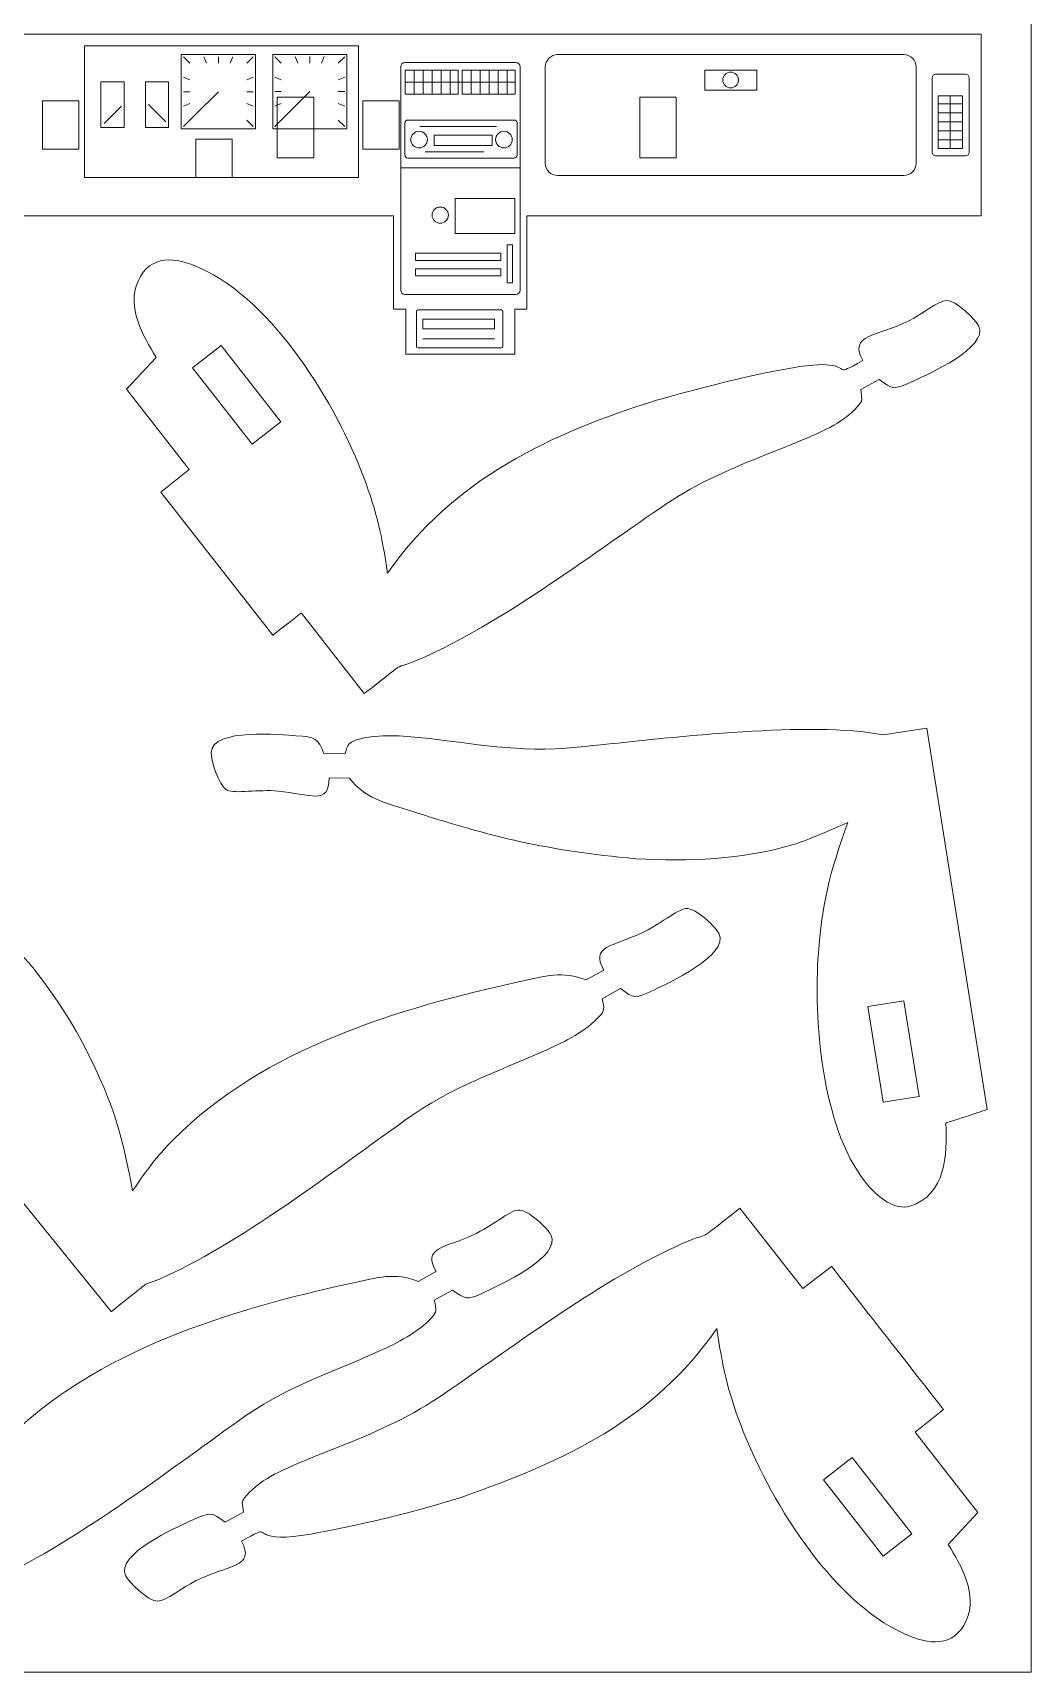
# Model space of a CAD drawing. Header units: centimetres. Extents: x -91 to 54, y -26 to 4.
# Drawn here: x 14.88 to 23.11, y -25.55 to -12.02 of the extents above; entities that cross this region are included whole.
import ezdxf

# ---------------------------------------------------------------- set-up
doc = ezdxf.new("R2010")
doc.units = ezdxf.units.CM
doc.header["$MEASUREMENT"] = 0
doc.layers.add('Camada 1', color=7, linetype='Continuous')

msp = doc.modelspace()

# ---------------------------------------------------------------- linework, layer by layer
at = {"layer": 'Camada 1', "color": 1, "lineweight": 0}
msp.add_lwpolyline([(2.11457, -25.54968), (23.11457, -25.54968), (23.11457, 4.15032), (2.11457, 4.15032), (2.11457, -25.54968)], close=True, dxfattribs=at)
at = {"layer": 'Camada 1', "lineweight": 9}
for points, knots in [([(18.40188, -14.67006), (18.40188, -14.67006), (18.46071, -14.67006), (18.46071, -14.67006), (18.46071, -14.67006), (18.66548, -14.67006), (18.85452, -14.67006), (18.85452, -14.67006), (18.85452, -14.67006), (18.85452, -14.67006), (18.85451, -14.29919), (18.85451, -14.29919), (18.85451, -14.29919), (18.85451, -14.29919), (18.9545, -14.29919), (18.9545, -14.29919), (18.9545, -14.29919), (18.9545, -14.29919), (18.9545, -13.52909), (18.9545, -13.52909), (18.9545, -13.52909), (18.9545, -13.52909), (22.70101, -13.52909), (22.70101, -13.52909), (22.70101, -13.52909), (22.70101, -13.52909), (22.70101, -12.02929), (22.70101, -12.02929), (22.70101, -12.02929), (22.70101, -12.02929), (14.32814, -12.02929), (14.32814, -12.02929), (14.32814, -12.02929), (14.32814, -12.02929), (14.32814, -13.52909), (14.32814, -13.52909), (14.32814, -13.52909), (14.32814, -13.52909), (17.85465, -13.52909), (17.85465, -13.52909), (17.85465, -13.52909), (17.85465, -13.52909), (17.85465, -14.29919), (17.85465, -14.29919), (17.85465, -14.29919), (17.85465, -14.29919), (17.95464, -14.29919), (17.95464, -14.29919), (17.95464, -14.29919), (17.95464, -14.29919), (17.95464, -14.67007), (17.95464, -14.67007), (17.95464, -14.67007), (17.95464, -14.67007), (18.17781, -14.67006), (18.40188, -14.67006)], [0, 0, 0, 0, 0.06666667, 0.06666667, 0.06666667, 0.06666667, 0.13333333, 0.13333333, 0.13333333, 0.13333333, 0.2, 0.2, 0.2, 0.2, 0.26666667, 0.26666667, 0.26666667, 0.26666667, 0.33333333, 0.33333333, 0.33333333, 0.33333333, 0.4, 0.4, 0.4, 0.4, 0.46666667, 0.46666667, 0.46666667, 0.46666667, 0.53333333, 0.53333333, 0.53333333, 0.53333333, 0.6, 0.6, 0.6, 0.6, 0.66666667, 0.66666667, 0.66666667, 0.66666667, 0.73333333, 0.73333333, 0.73333333, 0.73333333, 0.8, 0.8, 0.8, 0.8, 0.86666667, 0.86666667, 0.86666667, 0.86666667, 1, 1, 1, 1]), ([(15.25914, -12.57924), (15.25914, -12.57924), (14.95919, -12.57924), (14.95919, -12.57924), (14.95919, -12.57924), (14.95919, -12.57924), (14.95919, -12.97918), (14.95919, -12.97918), (14.95919, -12.97918), (14.95919, -12.97918), (15.25914, -12.97918), (15.25914, -12.97918), (15.25914, -12.97918), (15.25914, -12.97918), (15.25914, -12.57924), (15.25914, -12.57924)], [0, 0, 0, 0, 0.2, 0.2, 0.2, 0.2, 0.4, 0.4, 0.4, 0.4, 0.6, 0.6, 0.6, 0.6, 1, 1, 1, 1]), ([(17.19554, -13.04894), (17.19554, -13.04894), (17.19554, -12.54901), (17.19554, -12.54901), (17.19554, -12.54901), (17.19554, -12.54901), (16.89558, -12.54901), (16.89558, -12.54901), (16.89558, -12.54901), (16.89558, -12.54901), (16.89558, -13.04894), (16.89558, -13.04894), (16.89558, -13.04894), (16.89558, -13.04894), (17.19554, -13.04894), (17.19554, -13.04894)], [0, 0, 0, 0, 0.2, 0.2, 0.2, 0.2, 0.4, 0.4, 0.4, 0.4, 0.6, 0.6, 0.6, 0.6, 1, 1, 1, 1]), ([(17.59999, -12.57924), (17.59999, -12.57924), (17.59999, -12.97918), (17.59999, -12.97918), (17.59999, -12.97918), (17.59999, -12.97918), (17.89994, -12.97918), (17.89994, -12.97918), (17.89994, -12.97918), (17.89994, -12.97918), (17.89994, -12.57924), (17.89994, -12.57924), (17.89994, -12.57924), (17.89994, -12.57924), (17.59999, -12.57924), (17.59999, -12.57924)], [0, 0, 0, 0, 0.2, 0.2, 0.2, 0.2, 0.4, 0.4, 0.4, 0.4, 0.6, 0.6, 0.6, 0.6, 1, 1, 1, 1]), ([(20.18527, -12.54901), (20.18527, -12.54901), (19.88532, -12.54901), (19.88532, -12.54901), (19.88532, -12.54901), (19.88532, -12.54901), (19.88532, -13.04894), (19.88532, -13.04894), (19.88532, -13.04894), (19.88532, -13.04894), (20.18527, -13.04894), (20.18527, -13.04894), (20.18527, -13.04894), (20.18527, -13.04894), (20.18527, -12.54901), (20.18527, -12.54901)], [0, 0, 0, 0, 0.2, 0.2, 0.2, 0.2, 0.4, 0.4, 0.4, 0.4, 0.6, 0.6, 0.6, 0.6, 1, 1, 1, 1]), ([(16.22294, -13.21174), (16.22294, -13.21174), (16.52291, -13.21174), (16.52291, -13.21174), (16.52291, -13.21174), (16.52291, -13.21174), (16.52291, -12.89438), (16.52291, -12.89438), (16.52291, -12.89438), (16.52291, -12.89438), (16.22294, -12.89438), (16.22294, -12.89438), (16.22294, -12.89438), (16.22294, -12.89438), (16.22294, -13.21174), (16.22294, -13.21174)], [0, 0, 0, 0, 0.2, 0.2, 0.2, 0.2, 0.4, 0.4, 0.4, 0.4, 0.6, 0.6, 0.6, 0.6, 1, 1, 1, 1]), ([(16.98003, -16.89522), (16.98003, -16.89522), (17.02639, -16.859), (17.02639, -16.859), (17.02639, -16.859), (17.06343, -16.83006), (17.09185, -16.80786), (17.09185, -16.80786), (17.09185, -16.80786), (17.09185, -16.80786), (17.09446, -16.80754), (17.09446, -16.80754), (17.09446, -16.80754), (17.09446, -16.80754), (17.6133, -17.47162), (17.6133, -17.47162), (17.6133, -17.47162), (18.04089, -17.13754), (17.78114, -17.32115), (18.15185, -17.15069), (18.15185, -17.15069), (18.78653, -16.85885), (19.53417, -16.29335), (20.10396, -15.90616), (20.10396, -15.90616), (20.60902, -15.56297), (21.30427, -15.3999), (21.57169, -15.20213), (21.57169, -15.20213), (21.6081, -15.1752), (21.71962, -15.08463), (21.71876, -15.0383), (21.71876, -15.0383), (21.71876, -15.0383), (21.70887, -14.96139), (21.70887, -14.96139), (21.70887, -14.96139), (21.70887, -14.96139), (21.86035, -14.87872), (21.86035, -14.87872), (21.86035, -14.87872), (21.97438, -14.9621), (21.97021, -14.97167), (22.15229, -14.8876), (22.15229, -14.8876), (22.26178, -14.83703), (22.76417, -14.61468), (22.68167, -14.43878), (22.68167, -14.43878), (22.66138, -14.39552), (22.49848, -14.22501), (22.41442, -14.22693), (22.41442, -14.22693), (22.35107, -14.22834), (22.21324, -14.34055), (22.10602, -14.39439), (22.10602, -14.39439), (21.83851, -14.52871), (21.60506, -14.50516), (21.72621, -14.72245), (21.72621, -14.72245), (21.46545, -14.8651), (21.64753, -14.76804), (21.40418, -14.75658), (21.40418, -14.75658), (21.1578, -14.74497), (20.26843, -14.97627), (20.02467, -15.05115), (20.02467, -15.05115), (19.15531, -15.31823), (18.33433, -15.71024), (17.80531, -16.47805), (17.80531, -16.47805), (17.75657, -16.16365), (17.72023, -15.98476), (17.60738, -15.68385), (17.60738, -15.68385), (17.38586, -15.09324), (16.87128, -14.23387), (16.25489, -13.95717), (16.25489, -13.95717), (16.05834, -13.86894), (15.84882, -13.84047), (15.7466, -14.06773), (15.7466, -14.06773), (15.64997, -14.28263), (15.78587, -14.51729), (15.89558, -14.69673), (15.89558, -14.69673), (15.89558, -14.69673), (15.65065, -14.95948), (15.65065, -14.95948), (15.65065, -14.95948), (15.65065, -14.95948), (16.16894, -15.62293), (16.16894, -15.62293), (16.16894, -15.62293), (16.16894, -15.62293), (15.9339, -15.80927), (15.9339, -15.80927), (15.9339, -15.80927), (15.9339, -15.80927), (16.85758, -16.99089), (16.85758, -16.99089), (16.85758, -16.99089), (16.85758, -16.99089), (16.91975, -16.94232), (16.98003, -16.89522)], [0, 0, 0, 0, 0.03571429, 0.03571429, 0.03571429, 0.03571429, 0.07142857, 0.07142857, 0.07142857, 0.07142857, 0.10714286, 0.10714286, 0.10714286, 0.10714286, 0.14285714, 0.14285714, 0.14285714, 0.14285714, 0.17857143, 0.17857143, 0.17857143, 0.17857143, 0.21428571, 0.21428571, 0.21428571, 0.21428571, 0.25, 0.25, 0.25, 0.25, 0.28571429, 0.28571429, 0.28571429, 0.28571429, 0.32142857, 0.32142857, 0.32142857, 0.32142857, 0.35714286, 0.35714286, 0.35714286, 0.35714286, 0.39285714, 0.39285714, 0.39285714, 0.39285714, 0.42857143, 0.42857143, 0.42857143, 0.42857143, 0.46428571, 0.46428571, 0.46428571, 0.46428571, 0.5, 0.5, 0.5, 0.5, 0.53571429, 0.53571429, 0.53571429, 0.53571429, 0.57142857, 0.57142857, 0.57142857, 0.57142857, 0.60714286, 0.60714286, 0.60714286, 0.60714286, 0.64285714, 0.64285714, 0.64285714, 0.64285714, 0.67857143, 0.67857143, 0.67857143, 0.67857143, 0.71428571, 0.71428571, 0.71428571, 0.71428571, 0.75, 0.75, 0.75, 0.75, 0.78571429, 0.78571429, 0.78571429, 0.78571429, 0.82142857, 0.82142857, 0.82142857, 0.82142857, 0.85714286, 0.85714286, 0.85714286, 0.85714286, 0.89285714, 0.89285714, 0.89285714, 0.89285714, 0.92857143, 0.92857143, 0.92857143, 0.92857143, 1, 1, 1, 1]), ([(16.92466, -15.22891), (16.92466, -15.22891), (16.43219, -14.59857), (16.43219, -14.59857), (16.43219, -14.59857), (16.43219, -14.59857), (16.19582, -14.78324), (16.19582, -14.78324), (16.19582, -14.78324), (16.19582, -14.78324), (16.68829, -15.41358), (16.68829, -15.41358), (16.68829, -15.41358), (16.68829, -15.41358), (16.92466, -15.22891), (16.92466, -15.22891)], [0, 0, 0, 0, 0.2, 0.2, 0.2, 0.2, 0.4, 0.4, 0.4, 0.4, 0.6, 0.6, 0.6, 0.6, 1, 1, 1, 1]), ([(22.57128, -20.96426), (22.57128, -20.96426), (22.6279, -20.9456), (22.6279, -20.9456), (22.6279, -20.9456), (22.6948, -20.92356), (22.75114, -20.90498), (22.75114, -20.90498), (22.75114, -20.90498), (22.75114, -20.90498), (22.25281, -17.75861), (22.25281, -17.75861), (22.25281, -17.75861), (22.25281, -17.75861), (21.89357, -17.81222), (21.89357, -17.81222), (21.89357, -17.81222), (21.89357, -17.81222), (21.77379, -17.79296), (21.77379, -17.79296), (21.77379, -17.79296), (21.10118, -17.71093), (20.03247, -17.84986), (19.36796, -17.91452), (19.36796, -17.91452), (18.86399, -17.96355), (18.54177, -17.88223), (18.05996, -17.83375), (18.05996, -17.83375), (17.89962, -17.81761), (17.6983, -17.80505), (17.54165, -17.85757), (17.54165, -17.85757), (17.48523, -17.87647), (17.47964, -17.88779), (17.45328, -17.97038), (17.45328, -17.97038), (17.45328, -17.97038), (17.28032, -17.96735), (17.28032, -17.96735), (17.28032, -17.96735), (17.22946, -17.83838), (17.21327, -17.83274), (17.04934, -17.81963), (17.04934, -17.81963), (16.93616, -17.81058), (16.35872, -17.75388), (16.34985, -17.95716), (16.34985, -17.95716), (16.34784, -18.00328), (16.40387, -18.23347), (16.48557, -18.27099), (16.48557, -18.27099), (16.54528, -18.29843), (16.74115, -18.26179), (16.90202, -18.2765), (16.90202, -18.2765), (17.16595, -18.30065), (17.3246, -18.3987), (17.32269, -18.16786), (17.32269, -18.16786), (17.32269, -18.16786), (17.49122, -18.17083), (17.49122, -18.17083), (17.49122, -18.17083), (17.61948, -18.33505), (17.76737, -18.3671), (17.97029, -18.43208), (17.97029, -18.43208), (18.69111, -18.66284), (19.10998, -18.76614), (19.85229, -18.83519), (19.85229, -18.83519), (20.29047, -18.85911), (20.72606, -18.84447), (21.15082, -18.71837), (21.15082, -18.71837), (21.27868, -18.6804), (21.47305, -18.58994), (21.6024, -18.5349), (21.6024, -18.5349), (21.45238, -18.95525), (21.38352, -19.21132), (21.35583, -19.66605), (21.35583, -19.66605), (21.32198, -20.22147), (21.39703, -21.11071), (21.78033, -21.54488), (21.78033, -21.54488), (21.85476, -21.62919), (21.9936, -21.73962), (22.11331, -21.70257), (22.11331, -21.70257), (22.41341, -21.60963), (22.42213, -21.2798), (22.40981, -21.01748), (22.40981, -21.01748), (22.40981, -21.01748), (22.48914, -20.99132), (22.57128, -20.96426)], [0, 0, 0, 0, 0.03846154, 0.03846154, 0.03846154, 0.03846154, 0.07692308, 0.07692308, 0.07692308, 0.07692308, 0.11538462, 0.11538462, 0.11538462, 0.11538462, 0.15384615, 0.15384615, 0.15384615, 0.15384615, 0.19230769, 0.19230769, 0.19230769, 0.19230769, 0.23076923, 0.23076923, 0.23076923, 0.23076923, 0.26923077, 0.26923077, 0.26923077, 0.26923077, 0.30769231, 0.30769231, 0.30769231, 0.30769231, 0.34615385, 0.34615385, 0.34615385, 0.34615385, 0.38461538, 0.38461538, 0.38461538, 0.38461538, 0.42307692, 0.42307692, 0.42307692, 0.42307692, 0.46153846, 0.46153846, 0.46153846, 0.46153846, 0.5, 0.5, 0.5, 0.5, 0.53846154, 0.53846154, 0.53846154, 0.53846154, 0.57692308, 0.57692308, 0.57692308, 0.57692308, 0.61538462, 0.61538462, 0.61538462, 0.61538462, 0.65384615, 0.65384615, 0.65384615, 0.65384615, 0.69230769, 0.69230769, 0.69230769, 0.69230769, 0.73076923, 0.73076923, 0.73076923, 0.73076923, 0.76923077, 0.76923077, 0.76923077, 0.76923077, 0.80769231, 0.80769231, 0.80769231, 0.80769231, 0.84615385, 0.84615385, 0.84615385, 0.84615385, 0.88461538, 0.88461538, 0.88461538, 0.88461538, 0.92307692, 0.92307692, 0.92307692, 0.92307692, 1, 1, 1, 1]), ([(15.66747, -22.46041), (15.66747, -22.46041), (15.71351, -22.42379), (15.71351, -22.42379), (15.71351, -22.42379), (15.7663, -22.38179), (15.80962, -22.34737), (15.80962, -22.34737), (15.80962, -22.34737), (15.80962, -22.34737), (15.92299, -22.30416), (15.92299, -22.30416), (15.92299, -22.30416), (16.54666, -22.03884), (17.40235, -21.38432), (17.94571, -20.99598), (17.94571, -20.99598), (18.35795, -20.70137), (18.67707, -20.61103), (19.11881, -20.41203), (19.11881, -20.41203), (19.26577, -20.34583), (19.4464, -20.256), (19.55582, -20.13218), (19.55582, -20.13218), (19.59523, -20.08757), (19.59444, -20.07506), (19.57596, -19.99029), (19.57596, -19.99029), (19.57596, -19.99029), (19.72724, -19.90639), (19.72724, -19.90639), (19.72724, -19.90639), (19.83587, -19.9927), (19.85257, -19.98947), (20.00115, -19.91882), (20.00115, -19.91882), (20.10367, -19.87009), (20.63215, -19.6305), (20.53817, -19.45), (20.53817, -19.45), (20.5168, -19.40898), (20.3532, -19.23772), (20.26366, -19.24606), (20.26366, -19.24606), (20.19826, -19.25217), (20.047, -19.38184), (19.9003, -19.44953), (19.9003, -19.44953), (19.65989, -19.56047), (19.47315, -19.55499), (19.59031, -19.75393), (19.59031, -19.75393), (19.59031, -19.75393), (19.44288, -19.83565), (19.44288, -19.83565), (19.44288, -19.83565), (19.25006, -19.75755), (19.10527, -19.80366), (18.89735, -19.84893), (18.89735, -19.84893), (17.89847, -20.0664), (16.77994, -20.40361), (16.03883, -21.152), (16.03883, -21.152), (15.88288, -21.3095), (15.83273, -21.38993), (15.70045, -21.57594), (15.70045, -21.57594), (15.6238, -21.15671), (15.56411, -20.92189), (15.37574, -20.52852), (15.37574, -20.52852), (15.22165, -20.20672), (15.09548, -20.01788), (14.8819, -19.73576), (14.8819, -19.73576), (14.653, -19.47243), (14.32535, -19.11009), (13.95723, -19.03483), (13.95723, -19.03483), (13.84585, -19.01207), (13.72668, -19.01713), (13.65372, -19.11277), (13.65372, -19.11277), (13.47329, -19.34925), (13.61594, -19.60527), (13.75991, -19.82967), (13.75991, -19.82967), (13.75991, -19.82967), (13.52055, -20.09775), (13.52055, -20.09775), (13.52055, -20.09775), (13.52055, -20.09775), (15.52532, -22.57344), (15.52532, -22.57344), (15.52532, -22.57344), (15.52532, -22.57344), (15.59641, -22.51692), (15.66747, -22.46041)], [0, 0, 0, 0, 0.03846154, 0.03846154, 0.03846154, 0.03846154, 0.07692308, 0.07692308, 0.07692308, 0.07692308, 0.11538462, 0.11538462, 0.11538462, 0.11538462, 0.15384615, 0.15384615, 0.15384615, 0.15384615, 0.19230769, 0.19230769, 0.19230769, 0.19230769, 0.23076923, 0.23076923, 0.23076923, 0.23076923, 0.26923077, 0.26923077, 0.26923077, 0.26923077, 0.30769231, 0.30769231, 0.30769231, 0.30769231, 0.34615385, 0.34615385, 0.34615385, 0.34615385, 0.38461538, 0.38461538, 0.38461538, 0.38461538, 0.42307692, 0.42307692, 0.42307692, 0.42307692, 0.46153846, 0.46153846, 0.46153846, 0.46153846, 0.5, 0.5, 0.5, 0.5, 0.53846154, 0.53846154, 0.53846154, 0.53846154, 0.57692308, 0.57692308, 0.57692308, 0.57692308, 0.61538462, 0.61538462, 0.61538462, 0.61538462, 0.65384615, 0.65384615, 0.65384615, 0.65384615, 0.69230769, 0.69230769, 0.69230769, 0.69230769, 0.73076923, 0.73076923, 0.73076923, 0.73076923, 0.76923077, 0.76923077, 0.76923077, 0.76923077, 0.80769231, 0.80769231, 0.80769231, 0.80769231, 0.84615385, 0.84615385, 0.84615385, 0.84615385, 0.88461538, 0.88461538, 0.88461538, 0.88461538, 0.92307692, 0.92307692, 0.92307692, 0.92307692, 1, 1, 1, 1]), ([(22.0641, -20.00705), (22.0641, -20.00705), (21.76783, -20.05397), (21.76783, -20.05397), (21.76783, -20.05397), (21.76783, -20.05397), (21.89296, -20.84403), (21.89296, -20.84403), (21.89296, -20.84403), (21.89296, -20.84403), (22.18923, -20.79711), (22.18923, -20.79711), (22.18923, -20.79711), (22.18923, -20.79711), (22.0641, -20.00705), (22.0641, -20.00705)], [0, 0, 0, 0, 0.2, 0.2, 0.2, 0.2, 0.4, 0.4, 0.4, 0.4, 0.6, 0.6, 0.6, 0.6, 1, 1, 1, 1]), ([(12.30733, -22.3937), (12.30733, -22.3937), (12.26764, -22.43816), (12.26764, -22.43816), (12.26764, -22.43816), (12.20389, -22.50957), (12.13528, -22.58641), (12.13528, -22.58641), (12.13528, -22.58641), (12.13528, -22.58641), (14.14002, -25.06207), (14.14002, -25.06207), (14.14002, -25.06207), (14.14002, -25.06207), (14.42432, -24.836), (14.42432, -24.836), (14.42432, -24.836), (14.42432, -24.836), (14.5377, -24.79279), (14.5377, -24.79279), (14.5377, -24.79279), (15.16131, -24.52744), (16.01711, -23.87291), (16.56041, -23.48464), (16.56041, -23.48464), (16.97262, -23.19005), (17.29197, -23.09954), (17.73364, -22.90055), (17.73364, -22.90055), (17.88051, -22.83437), (18.06122, -22.74453), (18.17055, -22.62079), (18.17055, -22.62079), (18.20991, -22.57623), (18.20917, -22.56358), (18.19067, -22.47893), (18.19067, -22.47893), (18.19067, -22.47893), (18.34198, -22.39506), (18.34198, -22.39506), (18.34198, -22.39506), (18.34198, -22.39506), (18.37212, -22.41924), (18.37212, -22.41924), (18.37212, -22.41924), (18.4664, -22.47949), (18.48186, -22.47112), (18.61587, -22.40746), (18.61587, -22.40746), (18.71836, -22.35876), (19.24686, -22.1191), (19.15288, -21.93861), (19.15288, -21.93861), (19.13154, -21.89765), (18.96791, -21.72637), (18.87839, -21.73469), (18.87839, -21.73469), (18.81296, -21.74079), (18.6617, -21.87049), (18.51501, -21.93817), (18.51501, -21.93817), (18.27469, -22.04906), (18.08781, -22.04366), (18.20503, -22.24257), (18.20503, -22.24257), (18.20503, -22.24257), (18.05762, -22.32429), (18.05762, -22.32429), (18.05762, -22.32429), (17.86435, -22.24636), (17.7205, -22.29219), (17.51205, -22.33755), (17.51205, -22.33755), (16.51328, -22.555), (15.39454, -22.89235), (14.6535, -23.64069), (14.6535, -23.64069), (14.49758, -23.79817), (14.44742, -23.87858), (14.31517, -24.06457), (14.31517, -24.06457), (14.23491, -23.62549), (14.1664, -23.3691), (13.96304, -22.96143), (13.96304, -22.96143), (13.71485, -22.46387), (13.20463, -21.73084), (12.65609, -21.54682), (12.65609, -21.54682), (12.54953, -21.51105), (12.37397, -21.48482), (12.28886, -21.57675), (12.28886, -21.57675), (12.07543, -21.80727), (12.23282, -22.09729), (12.37462, -22.31831), (12.37462, -22.31831), (12.37462, -22.31831), (12.34537, -22.35108), (12.30733, -22.3937)], [0, 0, 0, 0, 0.03846154, 0.03846154, 0.03846154, 0.03846154, 0.07692308, 0.07692308, 0.07692308, 0.07692308, 0.11538462, 0.11538462, 0.11538462, 0.11538462, 0.15384615, 0.15384615, 0.15384615, 0.15384615, 0.19230769, 0.19230769, 0.19230769, 0.19230769, 0.23076923, 0.23076923, 0.23076923, 0.23076923, 0.26923077, 0.26923077, 0.26923077, 0.26923077, 0.30769231, 0.30769231, 0.30769231, 0.30769231, 0.34615385, 0.34615385, 0.34615385, 0.34615385, 0.38461538, 0.38461538, 0.38461538, 0.38461538, 0.42307692, 0.42307692, 0.42307692, 0.42307692, 0.46153846, 0.46153846, 0.46153846, 0.46153846, 0.5, 0.5, 0.5, 0.5, 0.53846154, 0.53846154, 0.53846154, 0.53846154, 0.57692308, 0.57692308, 0.57692308, 0.57692308, 0.61538462, 0.61538462, 0.61538462, 0.61538462, 0.65384615, 0.65384615, 0.65384615, 0.65384615, 0.69230769, 0.69230769, 0.69230769, 0.69230769, 0.73076923, 0.73076923, 0.73076923, 0.73076923, 0.76923077, 0.76923077, 0.76923077, 0.76923077, 0.80769231, 0.80769231, 0.80769231, 0.80769231, 0.84615385, 0.84615385, 0.84615385, 0.84615385, 0.88461538, 0.88461538, 0.88461538, 0.88461538, 0.92307692, 0.92307692, 0.92307692, 0.92307692, 1, 1, 1, 1]), ([(21.92973, -22.79092), (21.92973, -22.79092), (21.8935, -22.74457), (21.8935, -22.74457), (21.8935, -22.74457), (21.67528, -22.4654), (21.46789, -22.20012), (21.46789, -22.20012), (21.46789, -22.20012), (21.46789, -22.20012), (21.231, -22.38345), (21.231, -22.38345), (21.231, -22.38345), (21.231, -22.38345), (20.71219, -21.7194), (20.71219, -21.7194), (20.71219, -21.7194), (20.28446, -22.05359), (20.54435, -21.86986), (20.17365, -22.0403), (20.17365, -22.0403), (19.53918, -22.33201), (18.79107, -22.89781), (18.22151, -23.28485), (18.22151, -23.28485), (17.71638, -23.62809), (17.02143, -23.79098), (16.75376, -23.98888), (16.75376, -23.98888), (16.71736, -24.0158), (16.60587, -24.1064), (16.60672, -24.15272), (16.60672, -24.15272), (16.60672, -24.15272), (16.6166, -24.22962), (16.6166, -24.22962), (16.6166, -24.22962), (16.6166, -24.22962), (16.46512, -24.31229), (16.46512, -24.31229), (16.46512, -24.31229), (16.35115, -24.22897), (16.35538, -24.2193), (16.17318, -24.30342), (16.17318, -24.30342), (16.06373, -24.35394), (15.56129, -24.57634), (15.6438, -24.75223), (15.6438, -24.75223), (15.66412, -24.79557), (15.82704, -24.966), (15.91105, -24.9641), (15.91105, -24.9641), (15.97443, -24.96266), (16.11218, -24.85046), (16.21943, -24.79662), (16.21943, -24.79662), (16.48712, -24.66222), (16.72052, -24.68565), (16.59925, -24.46857), (16.59925, -24.46857), (16.85997, -24.3259), (16.67798, -24.423), (16.92131, -24.43441), (16.92131, -24.43441), (17.13224, -24.44432), (17.91629, -24.25276), (18.15197, -24.18456), (18.15197, -24.18456), (18.15197, -24.18456), (18.41203, -24.10675), (18.41203, -24.10675), (18.41203, -24.10675), (19.26719, -23.80484), (19.99669, -23.47183), (20.52015, -22.71297), (20.52015, -22.71297), (20.56891, -23.02735), (20.60526, -23.20627), (20.71809, -23.50717), (20.71809, -23.50717), (20.9396, -24.09777), (21.45421, -24.95716), (22.07057, -25.23385), (22.07057, -25.23385), (22.26705, -25.32205), (22.47658, -25.35058), (22.57878, -25.12339), (22.57878, -25.12339), (22.67554, -24.90831), (22.54031, -24.67439), (22.42987, -24.49428), (22.42987, -24.49428), (22.42987, -24.49428), (22.67483, -24.23154), (22.67483, -24.23154), (22.67483, -24.23154), (22.67483, -24.23154), (22.15654, -23.56808), (22.15654, -23.56808), (22.15654, -23.56808), (22.15654, -23.56808), (22.39157, -23.38172), (22.39157, -23.38172), (22.39157, -23.38172), (22.39157, -23.38172), (22.16064, -23.08633), (21.92973, -22.79092)], [0, 0, 0, 0, 0.03571429, 0.03571429, 0.03571429, 0.03571429, 0.07142857, 0.07142857, 0.07142857, 0.07142857, 0.10714286, 0.10714286, 0.10714286, 0.10714286, 0.14285714, 0.14285714, 0.14285714, 0.14285714, 0.17857143, 0.17857143, 0.17857143, 0.17857143, 0.21428571, 0.21428571, 0.21428571, 0.21428571, 0.25, 0.25, 0.25, 0.25, 0.28571429, 0.28571429, 0.28571429, 0.28571429, 0.32142857, 0.32142857, 0.32142857, 0.32142857, 0.35714286, 0.35714286, 0.35714286, 0.35714286, 0.39285714, 0.39285714, 0.39285714, 0.39285714, 0.42857143, 0.42857143, 0.42857143, 0.42857143, 0.46428571, 0.46428571, 0.46428571, 0.46428571, 0.5, 0.5, 0.5, 0.5, 0.53571429, 0.53571429, 0.53571429, 0.53571429, 0.57142857, 0.57142857, 0.57142857, 0.57142857, 0.60714286, 0.60714286, 0.60714286, 0.60714286, 0.64285714, 0.64285714, 0.64285714, 0.64285714, 0.67857143, 0.67857143, 0.67857143, 0.67857143, 0.71428571, 0.71428571, 0.71428571, 0.71428571, 0.75, 0.75, 0.75, 0.75, 0.78571429, 0.78571429, 0.78571429, 0.78571429, 0.82142857, 0.82142857, 0.82142857, 0.82142857, 0.85714286, 0.85714286, 0.85714286, 0.85714286, 0.89285714, 0.89285714, 0.89285714, 0.89285714, 0.92857143, 0.92857143, 0.92857143, 0.92857143, 1, 1, 1, 1]), ([(21.4008, -23.96213), (21.4008, -23.96213), (21.89326, -24.59245), (21.89326, -24.59245), (21.89326, -24.59245), (21.89326, -24.59245), (22.12965, -24.40777), (22.12965, -24.40777), (22.12965, -24.40777), (22.12965, -24.40777), (21.63718, -23.77744), (21.63718, -23.77744), (21.63718, -23.77744), (21.63718, -23.77744), (21.4008, -23.96213), (21.4008, -23.96213)], [0, 0, 0, 0, 0.2, 0.2, 0.2, 0.2, 0.4, 0.4, 0.4, 0.4, 0.6, 0.6, 0.6, 0.6, 1, 1, 1, 1])]:
    msp.add_open_spline(points, degree=3, knots=knots, dxfattribs=at)
at = {"layer": 'Camada 1', "color": 140, "lineweight": 9}
for points, knots in [([(15.30373, -13.21173), (15.30373, -13.21173), (17.56585, -13.21173), (17.56585, -13.21173), (17.56585, -13.21173), (17.56585, -13.21173), (17.56585, -12.12422), (17.56585, -12.12422), (17.56585, -12.12422), (17.56585, -12.12422), (15.30373, -12.12422), (15.30373, -12.12422), (15.30373, -12.12422), (15.30373, -12.12422), (15.30373, -13.21173), (15.30373, -13.21173)], [0, 0, 0, 0, 0.2, 0.2, 0.2, 0.2, 0.4, 0.4, 0.4, 0.4, 0.6, 0.6, 0.6, 0.6, 1, 1, 1, 1]), ([(16.1032, -12.81059), (16.1032, -12.81059), (16.7149, -12.81059), (16.7149, -12.81059), (16.7149, -12.81059), (16.7149, -12.81059), (16.7149, -12.19708), (16.7149, -12.19708), (16.7149, -12.19708), (16.7149, -12.19708), (16.1032, -12.19708), (16.1032, -12.19708), (16.1032, -12.19708), (16.1032, -12.19708), (16.1032, -12.81059), (16.1032, -12.81059)], [0, 0, 0, 0, 0.2, 0.2, 0.2, 0.2, 0.4, 0.4, 0.4, 0.4, 0.6, 0.6, 0.6, 0.6, 1, 1, 1, 1]), ([(16.12081, -12.21568), (16.12081, -12.21568), (16.17375, -12.26862), (16.17375, -12.26862), (16.17375, -12.26862), (16.17375, -12.26862), (16.12081, -12.21568), (16.12081, -12.21568)], [0, 0, 0, 0, 0.33333333, 0.33333333, 0.33333333, 0.33333333, 1, 1, 1, 1]), ([(16.28923, -12.21475), (16.28923, -12.21475), (16.31124, -12.26785), (16.31124, -12.26785), (16.31124, -12.26785), (16.31124, -12.26785), (16.28923, -12.21475), (16.28923, -12.21475)], [0, 0, 0, 0, 0.33333333, 0.33333333, 0.33333333, 0.33333333, 1, 1, 1, 1]), ([(16.40897, -12.21475), (16.40897, -12.21475), (16.40899, -12.26785), (16.40899, -12.26785), (16.40899, -12.26785), (16.40899, -12.26785), (16.40897, -12.21475), (16.40897, -12.21475)], [0, 0, 0, 0, 0.33333333, 0.33333333, 0.33333333, 0.33333333, 1, 1, 1, 1]), ([(16.52868, -12.21475), (16.52868, -12.21475), (16.50671, -12.26785), (16.50671, -12.26785), (16.50671, -12.26785), (16.50671, -12.26785), (16.52868, -12.21475), (16.52868, -12.21475)], [0, 0, 0, 0, 0.33333333, 0.33333333, 0.33333333, 0.33333333, 1, 1, 1, 1]), ([(16.69728, -12.2154), (16.69728, -12.2154), (16.64434, -12.26838), (16.64434, -12.26838), (16.64434, -12.26838), (16.64434, -12.26838), (16.69728, -12.2154), (16.69728, -12.2154)], [0, 0, 0, 0, 0.33333333, 0.33333333, 0.33333333, 0.33333333, 1, 1, 1, 1]), ([(16.85755, -12.81017), (16.85755, -12.81017), (17.46925, -12.81017), (17.46925, -12.81017), (17.46925, -12.81017), (17.46925, -12.81017), (17.46925, -12.19666), (17.46925, -12.19666), (17.46925, -12.19666), (17.46925, -12.19666), (16.85755, -12.19666), (16.85755, -12.19666), (16.85755, -12.19666), (16.85755, -12.19666), (16.85755, -12.81017), (16.85755, -12.81017)], [0, 0, 0, 0, 0.2, 0.2, 0.2, 0.2, 0.4, 0.4, 0.4, 0.4, 0.6, 0.6, 0.6, 0.6, 1, 1, 1, 1]), ([(16.87517, -12.21527), (16.87517, -12.21527), (16.92811, -12.2682), (16.92811, -12.2682), (16.92811, -12.2682), (16.92811, -12.2682), (16.87517, -12.21527), (16.87517, -12.21527)], [0, 0, 0, 0, 0.33333333, 0.33333333, 0.33333333, 0.33333333, 1, 1, 1, 1]), ([(17.04358, -12.21433), (17.04358, -12.21433), (17.06559, -12.26742), (17.06559, -12.26742), (17.06559, -12.26742), (17.06559, -12.26742), (17.04358, -12.21433), (17.04358, -12.21433)], [0, 0, 0, 0, 0.33333333, 0.33333333, 0.33333333, 0.33333333, 1, 1, 1, 1]), ([(17.16332, -12.21433), (17.16332, -12.21433), (17.16334, -12.26742), (17.16334, -12.26742), (17.16334, -12.26742), (17.16334, -12.26742), (17.16332, -12.21433), (17.16332, -12.21433)], [0, 0, 0, 0, 0.33333333, 0.33333333, 0.33333333, 0.33333333, 1, 1, 1, 1]), ([(17.28304, -12.21433), (17.28304, -12.21433), (17.26106, -12.26742), (17.26106, -12.26742), (17.26106, -12.26742), (17.26106, -12.26742), (17.28304, -12.21433), (17.28304, -12.21433)], [0, 0, 0, 0, 0.33333333, 0.33333333, 0.33333333, 0.33333333, 1, 1, 1, 1]), ([(17.45164, -12.21497), (17.45164, -12.21497), (17.3987, -12.26795), (17.3987, -12.26795), (17.3987, -12.26795), (17.3987, -12.26795), (17.45164, -12.21497), (17.45164, -12.21497)], [0, 0, 0, 0, 0.33333333, 0.33333333, 0.33333333, 0.33333333, 1, 1, 1, 1]), ([(17.94874, -14.17814), (17.94874, -14.17814), (18.86334, -14.17814), (18.86334, -14.17814), (18.86334, -14.17814), (18.88275, -14.17814), (18.89863, -14.16226), (18.89863, -14.14285), (18.89863, -14.14285), (18.89863, -14.14285), (18.89863, -12.2982), (18.89863, -12.2982), (18.89863, -12.2982), (18.89863, -12.2788), (18.88275, -12.26292), (18.86334, -12.26292), (18.86334, -12.26292), (18.86334, -12.26292), (17.94874, -12.26292), (17.94874, -12.26292), (17.94874, -12.26292), (17.92933, -12.26292), (17.91345, -12.2788), (17.91345, -12.2982), (17.91345, -12.2982), (17.91345, -12.2982), (17.91345, -14.14285), (17.91345, -14.14285), (17.91345, -14.14285), (17.91345, -14.16226), (17.92933, -14.17814), (17.94874, -14.17814)], [0, 0, 0, 0, 0.11111111, 0.11111111, 0.11111111, 0.11111111, 0.22222222, 0.22222222, 0.22222222, 0.22222222, 0.33333333, 0.33333333, 0.33333333, 0.33333333, 0.44444444, 0.44444444, 0.44444444, 0.44444444, 0.55555556, 0.55555556, 0.55555556, 0.55555556, 0.66666667, 0.66666667, 0.66666667, 0.66666667, 0.77777778, 0.77777778, 0.77777778, 0.77777778, 1, 1, 1, 1]), ([(19.2078, -13.19573), (19.2078, -13.19573), (22.06351, -13.19573), (22.06351, -13.19573), (22.06351, -13.19573), (22.11958, -13.19573), (22.16544, -13.14986), (22.16544, -13.09379), (22.16544, -13.09379), (22.16544, -13.09379), (22.16544, -12.29901), (22.16544, -12.29901), (22.16544, -12.29901), (22.16544, -12.24294), (22.11958, -12.19708), (22.06351, -12.19708), (22.06351, -12.19708), (22.06351, -12.19708), (19.2078, -12.19708), (19.2078, -12.19708), (19.2078, -12.19708), (19.15173, -12.19708), (19.10587, -12.24294), (19.10587, -12.29901), (19.10587, -12.29901), (19.10587, -12.29901), (19.10587, -13.09379), (19.10587, -13.09379), (19.10587, -13.09379), (19.10587, -13.14986), (19.15173, -13.19573), (19.2078, -13.19573)], [0, 0, 0, 0, 0.11111111, 0.11111111, 0.11111111, 0.11111111, 0.22222222, 0.22222222, 0.22222222, 0.22222222, 0.33333333, 0.33333333, 0.33333333, 0.33333333, 0.44444444, 0.44444444, 0.44444444, 0.44444444, 0.55555556, 0.55555556, 0.55555556, 0.55555556, 0.66666667, 0.66666667, 0.66666667, 0.66666667, 0.77777778, 0.77777778, 0.77777778, 0.77777778, 1, 1, 1, 1]), ([(15.44046, -12.7984), (15.44046, -12.7984), (15.63211, -12.7984), (15.63211, -12.7984), (15.63211, -12.7984), (15.63211, -12.7984), (15.63211, -12.42158), (15.63211, -12.42158), (15.63211, -12.42158), (15.63211, -12.42158), (15.44046, -12.42158), (15.44046, -12.42158), (15.44046, -12.42158), (15.44046, -12.42158), (15.44046, -12.7984), (15.44046, -12.7984)], [0, 0, 0, 0, 0.2, 0.2, 0.2, 0.2, 0.4, 0.4, 0.4, 0.4, 0.6, 0.6, 0.6, 0.6, 1, 1, 1, 1]), ([(15.80694, -12.7984), (15.80694, -12.7984), (15.99859, -12.7984), (15.99859, -12.7984), (15.99859, -12.7984), (15.99859, -12.7984), (15.99859, -12.42158), (15.99859, -12.42158), (15.99859, -12.42158), (15.99859, -12.42158), (15.80694, -12.42158), (15.80694, -12.42158), (15.80694, -12.42158), (15.80694, -12.42158), (15.80694, -12.7984), (15.80694, -12.7984)], [0, 0, 0, 0, 0.2, 0.2, 0.2, 0.2, 0.4, 0.4, 0.4, 0.4, 0.6, 0.6, 0.6, 0.6, 1, 1, 1, 1]), ([(16.12081, -12.38448), (16.12081, -12.38448), (16.17375, -12.40641), (16.17375, -12.40641), (16.17375, -12.40641), (16.17375, -12.40641), (16.12081, -12.38448), (16.12081, -12.38448)], [0, 0, 0, 0, 0.33333333, 0.33333333, 0.33333333, 0.33333333, 1, 1, 1, 1]), ([(16.69728, -12.38431), (16.69728, -12.38431), (16.64434, -12.40626), (16.64434, -12.40626), (16.64434, -12.40626), (16.64434, -12.40626), (16.69728, -12.38431), (16.69728, -12.38431)], [0, 0, 0, 0, 0.33333333, 0.33333333, 0.33333333, 0.33333333, 1, 1, 1, 1]), ([(16.87517, -12.38406), (16.87517, -12.38406), (16.92811, -12.40599), (16.92811, -12.40599), (16.92811, -12.40599), (16.92811, -12.40599), (16.87517, -12.38406), (16.87517, -12.38406)], [0, 0, 0, 0, 0.33333333, 0.33333333, 0.33333333, 0.33333333, 1, 1, 1, 1]), ([(17.45164, -12.38388), (17.45164, -12.38388), (17.3987, -12.40584), (17.3987, -12.40584), (17.3987, -12.40584), (17.3987, -12.40584), (17.45164, -12.38388), (17.45164, -12.38388)], [0, 0, 0, 0, 0.33333333, 0.33333333, 0.33333333, 0.33333333, 1, 1, 1, 1]), ([(18.38724, -12.52425), (18.38724, -12.52425), (18.38724, -12.32512), (18.38724, -12.32512), (18.38724, -12.32512), (18.38724, -12.32512), (17.95125, -12.32512), (17.95125, -12.32512), (17.95125, -12.32512), (17.95125, -12.32512), (17.95125, -12.52425), (17.95125, -12.52425), (17.95125, -12.52425), (17.95125, -12.52425), (18.38724, -12.52425), (18.38724, -12.52425)], [0, 0, 0, 0, 0.2, 0.2, 0.2, 0.2, 0.4, 0.4, 0.4, 0.4, 0.6, 0.6, 0.6, 0.6, 1, 1, 1, 1]), ([(17.95125, -12.42467), (17.95125, -12.42467), (18.38724, -12.42467), (18.38724, -12.42467), (18.38724, -12.42467), (18.38724, -12.42467), (18.42103, -12.42465), (18.42103, -12.42465), (18.42103, -12.42465), (18.42103, -12.42465), (18.85701, -12.42465), (18.85701, -12.42465)], [0, 0, 0, 0, 0.25, 0.25, 0.25, 0.25, 0.5, 0.5, 0.5, 0.5, 1, 1, 1, 1]), ([(18.09791, -12.32512), (18.09791, -12.32512), (18.17214, -12.32512), (18.17214, -12.32512), (18.17214, -12.32512), (18.17214, -12.32512), (18.17214, -12.52425), (18.17214, -12.52425), (18.17214, -12.52425), (18.17214, -12.52425), (18.09791, -12.52425), (18.09791, -12.52425), (18.09791, -12.52425), (18.09791, -12.52425), (18.09791, -12.32512), (18.09791, -12.32512)], [0, 0, 0, 0, 0.2, 0.2, 0.2, 0.2, 0.4, 0.4, 0.4, 0.4, 0.6, 0.6, 0.6, 0.6, 1, 1, 1, 1]), ([(18.24639, -12.32512), (18.24639, -12.32512), (18.32063, -12.32512), (18.32063, -12.32512), (18.32063, -12.32512), (18.32063, -12.32512), (18.32063, -12.52425), (18.32063, -12.52425), (18.32063, -12.52425), (18.32063, -12.52425), (18.24639, -12.52425), (18.24639, -12.52425), (18.24639, -12.52425), (18.24639, -12.52425), (18.24639, -12.32512), (18.24639, -12.32512)], [0, 0, 0, 0, 0.2, 0.2, 0.2, 0.2, 0.4, 0.4, 0.4, 0.4, 0.6, 0.6, 0.6, 0.6, 1, 1, 1, 1]), ([(18.85701, -12.52421), (18.85701, -12.52421), (18.85701, -12.32509), (18.85701, -12.32509), (18.85701, -12.32509), (18.85701, -12.32509), (18.42103, -12.32509), (18.42103, -12.32509), (18.42103, -12.32509), (18.42103, -12.32509), (18.42103, -12.52421), (18.42103, -12.52421), (18.42103, -12.52421), (18.42103, -12.52421), (18.85701, -12.52421), (18.85701, -12.52421)], [0, 0, 0, 0, 0.2, 0.2, 0.2, 0.2, 0.4, 0.4, 0.4, 0.4, 0.6, 0.6, 0.6, 0.6, 1, 1, 1, 1]), ([(18.56768, -12.32509), (18.56768, -12.32509), (18.64193, -12.32509), (18.64193, -12.32509), (18.64193, -12.32509), (18.64193, -12.32509), (18.64193, -12.52421), (18.64193, -12.52421), (18.64193, -12.52421), (18.64193, -12.52421), (18.56768, -12.52421), (18.56768, -12.52421), (18.56768, -12.52421), (18.56768, -12.52421), (18.56768, -12.32509), (18.56768, -12.32509)], [0, 0, 0, 0, 0.2, 0.2, 0.2, 0.2, 0.4, 0.4, 0.4, 0.4, 0.6, 0.6, 0.6, 0.6, 1, 1, 1, 1]), ([(18.71618, -12.32509), (18.71618, -12.32509), (18.7904, -12.32509), (18.7904, -12.32509), (18.7904, -12.32509), (18.7904, -12.32509), (18.7904, -12.52421), (18.7904, -12.52421), (18.7904, -12.52421), (18.7904, -12.52421), (18.71618, -12.52421), (18.71618, -12.52421), (18.71618, -12.52421), (18.71618, -12.52421), (18.71618, -12.32509), (18.71618, -12.32509)], [0, 0, 0, 0, 0.2, 0.2, 0.2, 0.2, 0.4, 0.4, 0.4, 0.4, 0.6, 0.6, 0.6, 0.6, 1, 1, 1, 1]), ([(20.42101, -12.48972), (20.42101, -12.48972), (20.85028, -12.48972), (20.85028, -12.48972), (20.85028, -12.48972), (20.85028, -12.48972), (20.85028, -12.32511), (20.85028, -12.32511), (20.85028, -12.32511), (20.85028, -12.32511), (20.42101, -12.32511), (20.42101, -12.32511), (20.42101, -12.32511), (20.42101, -12.32511), (20.42101, -12.48972), (20.42101, -12.48972)], [0, 0, 0, 0, 0.2, 0.2, 0.2, 0.2, 0.4, 0.4, 0.4, 0.4, 0.6, 0.6, 0.6, 0.6, 1, 1, 1, 1]), ([(20.63565, -12.34229), (20.59968, -12.34229), (20.57053, -12.37145), (20.57053, -12.4074), (20.57053, -12.4074), (20.57053, -12.44337), (20.59968, -12.47252), (20.63565, -12.47252), (20.63565, -12.47252), (20.67161, -12.47253), (20.70077, -12.44337), (20.70077, -12.40741), (20.70077, -12.40741), (20.70077, -12.37145), (20.67161, -12.34229), (20.63565, -12.34229)], [0, 0, 0, 0, 0.2, 0.2, 0.2, 0.2, 0.4, 0.4, 0.4, 0.4, 0.6, 0.6, 0.6, 0.6, 1, 1, 1, 1]), ([(22.3288, -13.03299), (22.3288, -13.03299), (22.57167, -13.03299), (22.57167, -13.03299), (22.57167, -13.03299), (22.5888, -13.03299), (22.60281, -13.01897), (22.60281, -13.00185), (22.60281, -13.00185), (22.60281, -13.00185), (22.60281, -12.39025), (22.60281, -12.39025), (22.60281, -12.39025), (22.60281, -12.37312), (22.5888, -12.35911), (22.57167, -12.35911), (22.57167, -12.35911), (22.57167, -12.35911), (22.3288, -12.35911), (22.3288, -12.35911), (22.3288, -12.35911), (22.31167, -12.35911), (22.29766, -12.37312), (22.29766, -12.39025), (22.29766, -12.39025), (22.29766, -12.39025), (22.29766, -13.00185), (22.29766, -13.00185), (22.29766, -13.00185), (22.29766, -13.01897), (22.31167, -13.03299), (22.3288, -13.03299)], [0, 0, 0, 0, 0.11111111, 0.11111111, 0.11111111, 0.11111111, 0.22222222, 0.22222222, 0.22222222, 0.22222222, 0.33333333, 0.33333333, 0.33333333, 0.33333333, 0.44444444, 0.44444444, 0.44444444, 0.44444444, 0.55555556, 0.55555556, 0.55555556, 0.55555556, 0.66666667, 0.66666667, 0.66666667, 0.66666667, 0.77777778, 0.77777778, 0.77777778, 0.77777778, 1, 1, 1, 1]), ([(16.40905, -12.50384), (16.40905, -12.50384), (16.2174, -12.69548), (16.2174, -12.69548), (16.2174, -12.69548), (16.2174, -12.69548), (16.17375, -12.73913), (16.17375, -12.73913), (16.17375, -12.73913), (16.17375, -12.73913), (16.12081, -12.79208), (16.12081, -12.79208)], [0, 0, 0, 0, 0.25, 0.25, 0.25, 0.25, 0.5, 0.5, 0.5, 0.5, 1, 1, 1, 1]), ([(16.12081, -12.50386), (16.12081, -12.50386), (16.17375, -12.50386), (16.17375, -12.50386), (16.17375, -12.50386), (16.17375, -12.50386), (16.12081, -12.50386), (16.12081, -12.50386)], [0, 0, 0, 0, 0.33333333, 0.33333333, 0.33333333, 0.33333333, 1, 1, 1, 1]), ([(16.69728, -12.50371), (16.69728, -12.50371), (16.64434, -12.50373), (16.64434, -12.50373), (16.64434, -12.50373), (16.64434, -12.50373), (16.69728, -12.50371), (16.69728, -12.50371)], [0, 0, 0, 0, 0.33333333, 0.33333333, 0.33333333, 0.33333333, 1, 1, 1, 1]), ([(17.1634, -12.50341), (17.1634, -12.50341), (16.97175, -12.69506), (16.97175, -12.69506), (16.97175, -12.69506), (16.97175, -12.69506), (16.92811, -12.73871), (16.92811, -12.73871), (16.92811, -12.73871), (16.92811, -12.73871), (16.87517, -12.79165), (16.87517, -12.79165)], [0, 0, 0, 0, 0.25, 0.25, 0.25, 0.25, 0.5, 0.5, 0.5, 0.5, 1, 1, 1, 1]), ([(16.87517, -12.50344), (16.87517, -12.50344), (16.92811, -12.50344), (16.92811, -12.50344), (16.92811, -12.50344), (16.92811, -12.50344), (16.87517, -12.50344), (16.87517, -12.50344)], [0, 0, 0, 0, 0.33333333, 0.33333333, 0.33333333, 0.33333333, 1, 1, 1, 1]), ([(17.45164, -12.50328), (17.45164, -12.50328), (17.3987, -12.50331), (17.3987, -12.50331), (17.3987, -12.50331), (17.3987, -12.50331), (17.45164, -12.50328), (17.45164, -12.50328)], [0, 0, 0, 0, 0.33333333, 0.33333333, 0.33333333, 0.33333333, 1, 1, 1, 1]), ([(22.5469, -12.53686), (22.5469, -12.53686), (22.34778, -12.53686), (22.34778, -12.53686), (22.34778, -12.53686), (22.34778, -12.53686), (22.34778, -12.97285), (22.34778, -12.97285), (22.34778, -12.97285), (22.34778, -12.97285), (22.5469, -12.97285), (22.5469, -12.97285), (22.5469, -12.97285), (22.5469, -12.97285), (22.5469, -12.53686), (22.5469, -12.53686)], [0, 0, 0, 0, 0.2, 0.2, 0.2, 0.2, 0.4, 0.4, 0.4, 0.4, 0.6, 0.6, 0.6, 0.6, 1, 1, 1, 1]), ([(16.12081, -12.62325), (16.12081, -12.62325), (16.17375, -12.60131), (16.17375, -12.60131), (16.17375, -12.60131), (16.17375, -12.60131), (16.12081, -12.62325), (16.12081, -12.62325)], [0, 0, 0, 0, 0.33333333, 0.33333333, 0.33333333, 0.33333333, 1, 1, 1, 1]), ([(16.69728, -12.62306), (16.69728, -12.62306), (16.64434, -12.60117), (16.64434, -12.60117), (16.64434, -12.60117), (16.64434, -12.60117), (16.69728, -12.62306), (16.69728, -12.62306)], [0, 0, 0, 0, 0.33333333, 0.33333333, 0.33333333, 0.33333333, 1, 1, 1, 1]), ([(16.87517, -12.62284), (16.87517, -12.62284), (16.92811, -12.60088), (16.92811, -12.60088), (16.92811, -12.60088), (16.92811, -12.60088), (16.87517, -12.62284), (16.87517, -12.62284)], [0, 0, 0, 0, 0.33333333, 0.33333333, 0.33333333, 0.33333333, 1, 1, 1, 1]), ([(17.45164, -12.62264), (17.45164, -12.62264), (17.3987, -12.60075), (17.3987, -12.60075), (17.3987, -12.60075), (17.3987, -12.60075), (17.45164, -12.62264), (17.45164, -12.62264)], [0, 0, 0, 0, 0.33333333, 0.33333333, 0.33333333, 0.33333333, 1, 1, 1, 1]), ([(22.34778, -12.67771), (22.34778, -12.67771), (22.34778, -12.60347), (22.34778, -12.60347), (22.34778, -12.60347), (22.34778, -12.60347), (22.5469, -12.60347), (22.5469, -12.60347), (22.5469, -12.60347), (22.5469, -12.60347), (22.5469, -12.67771), (22.5469, -12.67771), (22.5469, -12.67771), (22.5469, -12.67771), (22.34778, -12.67771), (22.34778, -12.67771)], [0, 0, 0, 0, 0.2, 0.2, 0.2, 0.2, 0.4, 0.4, 0.4, 0.4, 0.6, 0.6, 0.6, 0.6, 1, 1, 1, 1]), ([(16.69728, -12.79178), (16.69728, -12.79178), (16.64434, -12.73888), (16.64434, -12.73888), (16.64434, -12.73888), (16.64434, -12.73888), (16.69728, -12.79178), (16.69728, -12.79178)], [0, 0, 0, 0, 0.33333333, 0.33333333, 0.33333333, 0.33333333, 1, 1, 1, 1]), ([(17.45164, -12.79135), (17.45164, -12.79135), (17.3987, -12.73846), (17.3987, -12.73846), (17.3987, -12.73846), (17.3987, -12.73846), (17.45164, -12.79135), (17.45164, -12.79135)], [0, 0, 0, 0, 0.33333333, 0.33333333, 0.33333333, 0.33333333, 1, 1, 1, 1]), ([(17.97128, -12.73773), (17.97128, -12.73773), (18.84935, -12.73773), (18.84935, -12.73773), (18.84935, -12.73773), (18.8623, -12.73773), (18.87288, -12.74832), (18.87288, -12.76126), (18.87288, -12.76126), (18.87288, -12.76126), (18.87288, -13.02748), (18.87288, -13.02748), (18.87288, -13.02748), (18.87288, -13.04042), (18.8623, -13.05101), (18.84935, -13.05101), (18.84935, -13.05101), (18.84935, -13.05101), (17.97128, -13.05101), (17.97128, -13.05101), (17.97128, -13.05101), (17.95834, -13.05101), (17.94775, -13.04042), (17.94775, -13.02748), (17.94775, -13.02748), (17.94775, -13.02748), (17.94775, -12.76126), (17.94775, -12.76126), (17.94775, -12.76126), (17.94775, -12.74832), (17.95834, -12.73773), (17.97128, -12.73773)], [0, 0, 0, 0, 0.11111111, 0.11111111, 0.11111111, 0.11111111, 0.22222222, 0.22222222, 0.22222222, 0.22222222, 0.33333333, 0.33333333, 0.33333333, 0.33333333, 0.44444444, 0.44444444, 0.44444444, 0.44444444, 0.55555556, 0.55555556, 0.55555556, 0.55555556, 0.66666667, 0.66666667, 0.66666667, 0.66666667, 0.77777778, 0.77777778, 0.77777778, 0.77777778, 1, 1, 1, 1]), ([(18.06465, -12.83025), (18.0267, -12.83025), (17.99592, -12.86101), (17.99592, -12.89897), (17.99592, -12.89897), (17.99592, -12.93693), (18.0267, -12.96769), (18.06465, -12.96769), (18.06465, -12.96769), (18.1026, -12.96771), (18.13338, -12.93693), (18.13338, -12.89898), (18.13338, -12.89898), (18.13338, -12.86101), (18.1026, -12.83025), (18.06465, -12.83025)], [0, 0, 0, 0, 0.2, 0.2, 0.2, 0.2, 0.4, 0.4, 0.4, 0.4, 0.6, 0.6, 0.6, 0.6, 1, 1, 1, 1]), ([(18.76526, -12.83026), (18.72731, -12.83026), (18.69653, -12.86102), (18.69653, -12.89899), (18.69653, -12.89899), (18.69653, -12.93694), (18.72731, -12.96772), (18.76526, -12.96772), (18.76526, -12.96772), (18.80321, -12.96772), (18.83399, -12.93694), (18.83399, -12.89899), (18.83399, -12.89899), (18.83399, -12.86102), (18.80321, -12.83026), (18.76526, -12.83026)], [0, 0, 0, 0, 0.2, 0.2, 0.2, 0.2, 0.4, 0.4, 0.4, 0.4, 0.6, 0.6, 0.6, 0.6, 1, 1, 1, 1]), ([(22.34778, -12.90044), (22.34778, -12.90044), (22.34778, -12.8262), (22.34778, -12.8262), (22.34778, -12.8262), (22.34778, -12.8262), (22.5469, -12.8262), (22.5469, -12.8262), (22.5469, -12.8262), (22.5469, -12.8262), (22.5469, -12.90044), (22.5469, -12.90044), (22.5469, -12.90044), (22.5469, -12.90044), (22.34778, -12.90044), (22.34778, -12.90044)], [0, 0, 0, 0, 0.2, 0.2, 0.2, 0.2, 0.4, 0.4, 0.4, 0.4, 0.6, 0.6, 0.6, 0.6, 1, 1, 1, 1]), ([(18.18886, -12.94828), (18.18886, -12.94828), (18.66797, -12.94828), (18.66797, -12.94828), (18.66797, -12.94828), (18.66797, -12.94828), (18.66797, -12.86285), (18.66797, -12.86285), (18.66797, -12.86285), (18.66797, -12.86285), (18.18886, -12.86285), (18.18886, -12.86285), (18.18886, -12.86285), (18.18886, -12.86285), (18.18886, -12.94828), (18.18886, -12.94828)], [0, 0, 0, 0, 0.2, 0.2, 0.2, 0.2, 0.4, 0.4, 0.4, 0.4, 0.6, 0.6, 0.6, 0.6, 1, 1, 1, 1]), ([(18.11468, -12.99921), (18.11468, -12.99921), (18.15537, -12.99921), (18.15537, -12.99921), (18.15537, -12.99921), (18.15537, -12.99921), (18.18886, -12.99917), (18.18886, -12.99917), (18.18886, -12.99917), (18.18886, -12.99917), (18.22954, -12.99917), (18.22954, -12.99917), (18.22954, -12.99917), (18.22954, -12.99917), (18.26304, -12.99912), (18.26304, -12.99912), (18.26304, -12.99912), (18.26304, -12.99912), (18.30372, -12.99912), (18.30372, -12.99912), (18.30372, -12.99912), (18.30372, -12.99912), (18.33721, -12.99907), (18.33721, -12.99907), (18.33721, -12.99907), (18.33721, -12.99907), (18.3779, -12.99907), (18.3779, -12.99907), (18.3779, -12.99907), (18.3779, -12.99907), (18.41139, -12.99902), (18.41139, -12.99902), (18.41139, -12.99902), (18.41139, -12.99902), (18.45207, -12.99902), (18.45207, -12.99902), (18.45207, -12.99902), (18.45207, -12.99902), (18.48557, -12.99899), (18.48557, -12.99899), (18.48557, -12.99899), (18.48557, -12.99899), (18.52625, -12.99899), (18.52625, -12.99899), (18.52625, -12.99899), (18.52625, -12.99899), (18.55974, -12.99893), (18.55974, -12.99893), (18.55974, -12.99893), (18.55974, -12.99893), (18.60043, -12.99893), (18.60043, -12.99893)], [0, 0, 0, 0, 0.07142857, 0.07142857, 0.07142857, 0.07142857, 0.14285714, 0.14285714, 0.14285714, 0.14285714, 0.21428571, 0.21428571, 0.21428571, 0.21428571, 0.28571429, 0.28571429, 0.28571429, 0.28571429, 0.35714286, 0.35714286, 0.35714286, 0.35714286, 0.42857143, 0.42857143, 0.42857143, 0.42857143, 0.5, 0.5, 0.5, 0.5, 0.57142857, 0.57142857, 0.57142857, 0.57142857, 0.64285714, 0.64285714, 0.64285714, 0.64285714, 0.71428571, 0.71428571, 0.71428571, 0.71428571, 0.78571429, 0.78571429, 0.78571429, 0.78571429, 0.85714286, 0.85714286, 0.85714286, 0.85714286, 1, 1, 1, 1]), ([(18.36185, -13.6752), (18.36185, -13.6752), (18.85444, -13.6752), (18.85444, -13.6752), (18.85444, -13.6752), (18.85444, -13.6752), (18.85444, -13.38633), (18.85444, -13.38633), (18.85444, -13.38633), (18.85444, -13.38633), (18.36185, -13.38633), (18.36185, -13.38633), (18.36185, -13.38633), (18.36185, -13.38633), (18.36185, -13.6752), (18.36185, -13.6752)], [0, 0, 0, 0, 0.2, 0.2, 0.2, 0.2, 0.4, 0.4, 0.4, 0.4, 0.6, 0.6, 0.6, 0.6, 1, 1, 1, 1]), ([(18.23935, -13.45552), (18.20223, -13.45552), (18.17212, -13.48561), (18.17212, -13.52275), (18.17212, -13.52275), (18.17212, -13.55988), (18.20223, -13.58999), (18.23935, -13.58999), (18.23935, -13.58999), (18.27648, -13.58999), (18.30659, -13.55988), (18.30659, -13.52275), (18.30659, -13.52275), (18.30659, -13.48561), (18.27648, -13.45552), (18.23935, -13.45552)], [0, 0, 0, 0, 0.2, 0.2, 0.2, 0.2, 0.4, 0.4, 0.4, 0.4, 0.6, 0.6, 0.6, 0.6, 1, 1, 1, 1]), ([(18.79057, -14.08234), (18.79057, -14.08234), (18.83517, -14.08234), (18.83517, -14.08234), (18.83517, -14.08234), (18.83517, -14.08234), (18.83517, -13.76907), (18.83517, -13.76907), (18.83517, -13.76907), (18.83517, -13.76907), (18.79057, -13.76907), (18.79057, -13.76907), (18.79057, -13.76907), (18.79057, -13.76907), (18.79057, -14.08234), (18.79057, -14.08234)], [0, 0, 0, 0, 0.2, 0.2, 0.2, 0.2, 0.4, 0.4, 0.4, 0.4, 0.6, 0.6, 0.6, 0.6, 1, 1, 1, 1]), ([(18.0343, -13.89632), (18.0343, -13.89632), (18.74018, -13.89632), (18.74018, -13.89632), (18.74018, -13.89632), (18.74018, -13.89632), (18.74018, -13.83749), (18.74018, -13.83749), (18.74018, -13.83749), (18.74018, -13.83749), (18.0343, -13.83749), (18.0343, -13.83749), (18.0343, -13.83749), (18.0343, -13.83749), (18.0343, -13.89632), (18.0343, -13.89632)], [0, 0, 0, 0, 0.2, 0.2, 0.2, 0.2, 0.4, 0.4, 0.4, 0.4, 0.6, 0.6, 0.6, 0.6, 1, 1, 1, 1]), ([(18.0343, -14.02352), (18.0343, -14.02352), (18.74018, -14.02352), (18.74018, -14.02352), (18.74018, -14.02352), (18.74018, -14.02352), (18.74018, -13.96469), (18.74018, -13.96469), (18.74018, -13.96469), (18.74018, -13.96469), (18.0343, -13.96469), (18.0343, -13.96469), (18.0343, -13.96469), (18.0343, -13.96469), (18.0343, -14.02352), (18.0343, -14.02352)], [0, 0, 0, 0, 0.2, 0.2, 0.2, 0.2, 0.4, 0.4, 0.4, 0.4, 0.6, 0.6, 0.6, 0.6, 1, 1, 1, 1]), ([(18.74394, -14.61864), (18.74394, -14.61864), (18.05579, -14.61864), (18.05579, -14.61864), (18.05579, -14.61864), (18.04932, -14.61864), (18.04403, -14.61334), (18.04403, -14.60687), (18.04403, -14.60687), (18.04403, -14.60687), (18.04403, -14.31712), (18.04403, -14.31712), (18.04403, -14.31712), (18.04403, -14.31065), (18.04932, -14.30535), (18.05579, -14.30535), (18.05579, -14.30535), (18.05579, -14.30535), (18.74394, -14.30535), (18.74394, -14.30535), (18.74394, -14.30535), (18.75041, -14.30535), (18.75571, -14.31065), (18.75571, -14.31712), (18.75571, -14.31712), (18.75571, -14.31712), (18.75571, -14.60687), (18.75571, -14.60687), (18.75571, -14.60687), (18.75571, -14.61334), (18.75041, -14.61864), (18.74394, -14.61864)], [0, 0, 0, 0, 0.11111111, 0.11111111, 0.11111111, 0.11111111, 0.22222222, 0.22222222, 0.22222222, 0.22222222, 0.33333333, 0.33333333, 0.33333333, 0.33333333, 0.44444444, 0.44444444, 0.44444444, 0.44444444, 0.55555556, 0.55555556, 0.55555556, 0.55555556, 0.66666667, 0.66666667, 0.66666667, 0.66666667, 0.77777778, 0.77777778, 0.77777778, 0.77777778, 1, 1, 1, 1]), ([(18.68685, -14.46199), (18.68685, -14.46199), (18.68685, -14.38062), (18.68685, -14.38062), (18.68685, -14.38062), (18.68685, -14.38062), (18.09691, -14.38062), (18.09691, -14.38062), (18.09691, -14.38062), (18.09691, -14.38062), (18.09691, -14.46199), (18.09691, -14.46199), (18.09691, -14.46199), (18.09691, -14.46199), (18.68685, -14.46199), (18.68685, -14.46199)], [0, 0, 0, 0, 0.2, 0.2, 0.2, 0.2, 0.4, 0.4, 0.4, 0.4, 0.6, 0.6, 0.6, 0.6, 1, 1, 1, 1])]:
    msp.add_open_spline(points, degree=3, knots=knots, dxfattribs=at)
for points in [[(18.02366, -12.52425), (18.02366, -12.52425), (18.02366, -12.32512), (18.02366, -12.32512)], [(18.49344, -12.52421), (18.49344, -12.52421), (18.49344, -12.32509), (18.49344, -12.32509)], [(22.44733, -12.97285), (22.44733, -12.97285), (22.44733, -12.53686), (22.44733, -12.53686)], [(15.60983, -12.62431), (15.60983, -12.62431), (15.46746, -12.76666), (15.46746, -12.76666)], [(15.8338, -12.60999), (15.8338, -12.60999), (15.97617, -12.75234), (15.97617, -12.75234)], [(18.07192, -12.79165), (18.07192, -12.79165), (18.70255, -12.79165), (18.70255, -12.79165)], [(22.5469, -12.75195), (22.5469, -12.75195), (22.34778, -12.75195), (22.34778, -12.75195)], [(17.91345, -13.13213), (17.91345, -13.13213), (18.89863, -13.13213), (18.89863, -13.13213)], [(18.09691, -14.54335), (18.09691, -14.54335), (18.68685, -14.54335), (18.68685, -14.54335)]]:
    msp.add_open_spline(points, degree=3, dxfattribs=at)

doc.saveas('drawing.dxf')
